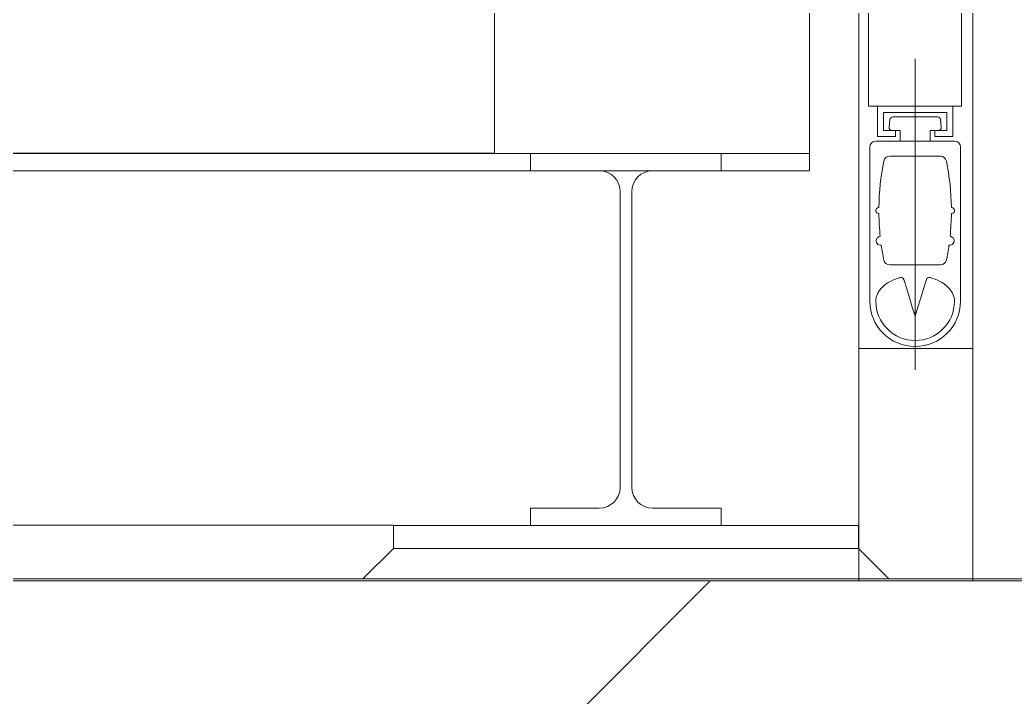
# Model space of a CAD drawing. Header units: millimetres. Extents: x 51154 to 151340, y -24069 to 30962.
# Drawn here: x 106271.7 to 106699.8, y -3900 to -3608.6 of the extents above; entities that cross this region are included whole.
import ezdxf

# ---------------------------------------------------------------- set-up
doc = ezdxf.new("R2010")
doc.units = ezdxf.units.MM
doc.linetypes.add('Осевые', pattern=[6350, 1270, -952.5, 3175, -952.5])
for name, color, linetype, lineweight, true_color in [('Ломаная-1-1', 9, 'Continuous', 9, 0x808080), ('Оси-3', 7, 'Осевые', 9, 0xaaaaaa), ('Партер_ТХ_для_Разрез_dwg _2_-1', 9, 'Continuous', 9, 0x808080)]:
    doc.layers.add(name, color=color, linetype=linetype, lineweight=lineweight, true_color=true_color)
for name, color, linetype, lineweight in [('Перекрытия', 7, 'Continuous', 9), ('Стены', 7, 'Continuous', 9), ('Структура _1_', 7, 'Continuous', 18), ('Штриховка разреза-2', 7, 'Continuous', 9)]:
    doc.layers.add(name, color=color, linetype=linetype, lineweight=lineweight)

# ---------------------------------------------------------------- blocks, each defined once
blk = doc.blocks.new('Партер_ТХ_для_Разрез_dwg_A$C1291ba09-8380813-Разрез 1-1')
at = {"layer": 'Ломаная-1-1'}
for p, q in [((106842.77, -3666.13), (108621.4, -3666.13)), ((108539.9, -3682.53), (108539.9, -3809.73)), ((108544.9, -3809.73), (108544.9, -3682.53)), ((106960.21, -3826.03), (108442.4, -3826.03)), ((108442.4, -3836.13), (108429.25, -3849.18)), ((106704.81, -3849.18), (108704.81, -3849.18))]:
    blk.add_line(p, q, dxfattribs=at)
at = {"layer": 'Ломаная-1-1', "flags": 128}
for points in [[(106842.77, -3673.53), (108621.4, -3673.53), (108621.4, -3525.09), (106842.77, -3525.09)], [(108553.9, -3673.53), (108583.4, -3673.53), (108583.4, -3666.13), (108501.4, -3666.13), (108501.4, -3673.53), (108530.9, -3673.53)], [(108530.9, -3818.73), (108501.4, -3818.73), (108501.4, -3826.13), (108583.4, -3826.13), (108583.4, -3818.73), (108553.9, -3818.73)], [(108642.4, -3836.13), (108442.4, -3836.13), (108442.4, -3826.13), (108542.4, -3826.13), (108642.4, -3826.13), (108642.4, -3836.13), (108655.54, -3849.18)]]:
    blk.add_lwpolyline(points, dxfattribs=at)
at = {"layer": 'Ломаная-1-1'}
for centre, start, end in [((108530.9, -3682.53), 0, 90), ((108553.9, -3682.53), 90, 180), ((108530.9, -3809.73), 270, 0), ((108553.9, -3809.73), 180, 270)]:
    blk.add_arc(centre, 9, start, end, dxfattribs=at)
blk = doc.blocks.new('Партер_ТХ_для_Разрез_dwg_A$C16a90a89-8380814-Разрез 1-1')
at = {"layer": 'Ломаная-1-1'}
for p, q in [((108666.81, -3625.33), (108666.81, -3759.2)), ((108655.95, -3651.53), (108655.59, -3654.78)), ((108676.37, -3650.38), (108657.24, -3650.38)), ((108678.02, -3654.78), (108677.66, -3651.53)), ((108647.31, -3663.38), (108647.31, -3729.68)), ((108686.31, -3729.68), (108686.31, -3663.38))]:
    blk.add_line(p, q, dxfattribs=at)
at = {"layer": 'Ломаная-1-1', "flags": 128}
for points in [[(108646.81, -3645.83), (108646.81, -2649.18), (108646.81, -3645.83), (108646.81, -2649.18)], [(108653.16, -3656.23), (108658.36, -3656.23), (108658.36, -3658.83), (108650.56, -3658.83), (108650.56, -3645.83), (108683.06, -3645.83), (108683.06, -3658.83), (108675.26, -3658.83), (108675.26, -3656.23), (108680.46, -3656.23), (108680.46, -3648.43), (108653.16, -3648.43)]]:
    blk.add_lwpolyline(points, close=True, dxfattribs=at)
for points in [[(108686.81, -2649.18), (108686.81, -3645.83), (108646.81, -3645.83), (108686.81, -3645.83)], [(108656.88, -3656.23), (108660.31, -3656.23), (108660.31, -3660.78)], [(108673.31, -3660.78), (108673.31, -3658.83), (108673.31, -3656.23), (108676.73, -3656.23)], [(108683.71, -3660.78), (108666.81, -3660.78), (108649.91, -3660.78)], [(108677.7, -3667.28), (108672.25, -3667.28), (108666.81, -3667.28), (108661.36, -3667.28), (108655.91, -3667.28)], [(108655.91, -3714.08), (108661.36, -3714.08), (108666.81, -3714.08), (108672.25, -3714.08), (108677.7, -3714.08)], [(108666.81, -3736.18), (108665.59, -3732.23), (108664.38, -3728.29), (108663.17, -3724.35), (108661.95, -3720.4)], [(108671.66, -3720.4), (108670.44, -3724.35), (108669.23, -3728.29), (108668.02, -3732.23), (108666.81, -3736.18)]]:
    blk.add_lwpolyline(points, dxfattribs=at)
at = {"layer": 'Ломаная-1-1'}
for centre, radius, start, end in [((108657.24, -3651.68), 1.3, 90, 173.6598), ((108676.37, -3651.68), 1.3, 6.3402, 90), ((108656.88, -3654.93), 1.3, 173.6598, 270), ((108676.73, -3654.93), 1.3, 270, 6.3402), ((108649.91, -3663.38), 2.6, 90, 180), ((108683.71, -3663.38), 2.6, 0, 90), ((108655.91, -3669.88), 2.6, 90, 168.463), ((108677.7, -3669.88), 2.6, 11.537, 90), ((108757.81, -3690.68), 106.6, 168.463, 179.3013), ((108575.81, -3690.68), 106.6, 0.6987, 11.537), ((108651.21, -3690.68), 1.3, 89.6506, 270.3494), ((108682.41, -3690.68), 1.3, 269.6506, 90.3494), ((108757.81, -3690.68), 106.6, 180.6987, 185.9566), ((108575.81, -3690.68), 106.6, 354.0434, 359.3013), ((108652, -3703.68), 1.95, 96.4807, 277.5288), ((108681.61, -3703.68), 1.95, 262.4712, 83.5193), ((108757.81, -3690.68), 106.6, 188.0528, 191.537), ((108575.81, -3690.68), 106.6, 348.463, 351.9472), ((108655.91, -3711.48), 2.6, 191.537, 270), ((108677.7, -3711.48), 2.6, 270, 348.463), ((108660.71, -3720.79), 1.3, 17.1027, 104.954), ((108672.9, -3720.79), 1.3, 75.046, 162.8973), ((108666.81, -3729.68), 19.5, 180, 270), ((108666.81, -3729.68), 16.9, 180, 360), ((108666.81, -3729.68), 19.5, 270, 0)]:
    blk.add_arc(centre, radius, start, end, dxfattribs=at)
for points, knots in [([(108660.37, -3719.53), (108658.86, -3719.93), (108656.1, -3720.99), (108653.12, -3723.06), (108651.46, -3725), (108650.23, -3727.07), (108649.89, -3728.61), (108649.91, -3729.68)], [0, 0, 0, 0, 0.25, 0.5, 0.625, 0.75, 1, 1, 1, 1]), ([(108683.71, -3729.68), (108683.72, -3728.61), (108683.38, -3727.07), (108682.15, -3725), (108680.49, -3723.06), (108677.51, -3720.99), (108674.76, -3719.93), (108673.24, -3719.53)], [0, 0, 0, 0, 0.25, 0.375, 0.5, 0.75, 1, 1, 1, 1])]:
    blk.add_open_spline(points, degree=3, knots=knots, dxfattribs=at)
blk = doc.blocks.new('Партер_ТХ_для_Разрез_dwg_A$C23c36a71-8380815-Разрез 1-1')
at = {"layer": 'Ломаная-1-1', "flags": 128}
blk.add_lwpolyline([(108485.81, -3598.03), (108243.81, -3598.03), (108243.81, -3666.03), (108485.81, -3666.03)], close=True, dxfattribs=at)
blk = doc.blocks.new('Партер_ТХ_для_Разрез_dwg _2_-8380805-Разрез 1-1')
at = {"layer": 'Ломаная-1-1', "flags": 128}
blk.add_lwpolyline([(104334.81, -4257.14), (104484.81, -3849.18), (116784.81, -3849.09), (116784.81, -4099.18)], dxfattribs=at)
for name in ['Партер_ТХ_для_Разрез_dwg_A$C16a90a89-8380814-Разрез 1-1', 'Партер_ТХ_для_Разрез_dwg_A$C23c36a71-8380815-Разрез 1-1', 'Партер_ТХ_для_Разрез_dwg_A$C1291ba09-8380813-Разрез 1-1']:
    blk.add_blockref(name, (-2010, 0))

msp = doc.modelspace()

# ---------------------------------------------------------------- hatches: boundary and pattern name
at = {"layer": 'Штриховка разреза-2'}
h = msp.add_hatch(dxfattribs=at)
h.set_pattern_fill('FP_2', color=256, style=0, pattern_type=2)
h.set_pattern_definition([(45, (99498.54, 6475), (-424.264, 424.264), [600, -100, 20, -100]), (45, (99498.54, 6899), (-424.264, 424.264), [])])
h.paths.add_polyline_path([(109177.18, -4100), (129081.62, -4100), (129081.62, -3850), (104481.62, -3850), (104481.62, -4100), (108795.45, -4100)], flags=0)

# ---------------------------------------------------------------- linework, layer by layer
at = {"layer": 'Оси-3'}
msp.add_line((106531.62, -22468.74), (106531.62, 29000), dxfattribs=at)
at = {"layer": 'Перекрытия'}
for p, q in [((106681.62, -3500), (106681.62, -3750)), ((106681.62, -3750), (106632.63, -3750))]:
    msp.add_line(p, q, dxfattribs=at)
at = {"layer": 'Стены'}
for p, q in [((106632.63, -3850), (106632.63, -2800)), ((106632.63, -3750), (106681.62, -3750)), ((106681.62, -3750), (106681.62, -3850)), ((104483.62, -3850), (106331.62, -3850)), ((105581.62, -3850), (106632.63, -3850)), ((106315, -3850), (106331.62, -3850)), ((106381.62, -3850), (110179.62, -3850)), ((106681.62, -3850), (106481.62, -3850)), ((106619.62, -3850), (108699.62, -3850))]:
    msp.add_line(p, q, dxfattribs=at)
at = {"layer": 'Структура _1_'}
msp.add_line((128781.62, -3850), (104481.62, -3850), dxfattribs=at)

# ---------------------------------------------------------------- block references
at = {"layer": 'Партер_ТХ_для_Разрез_dwg _2_-1'}
msp.add_blockref('Партер_ТХ_для_Разрез_dwg _2_-8380805-Разрез 1-1', (0, 0), dxfattribs=at)

doc.saveas('drawing.dxf')
